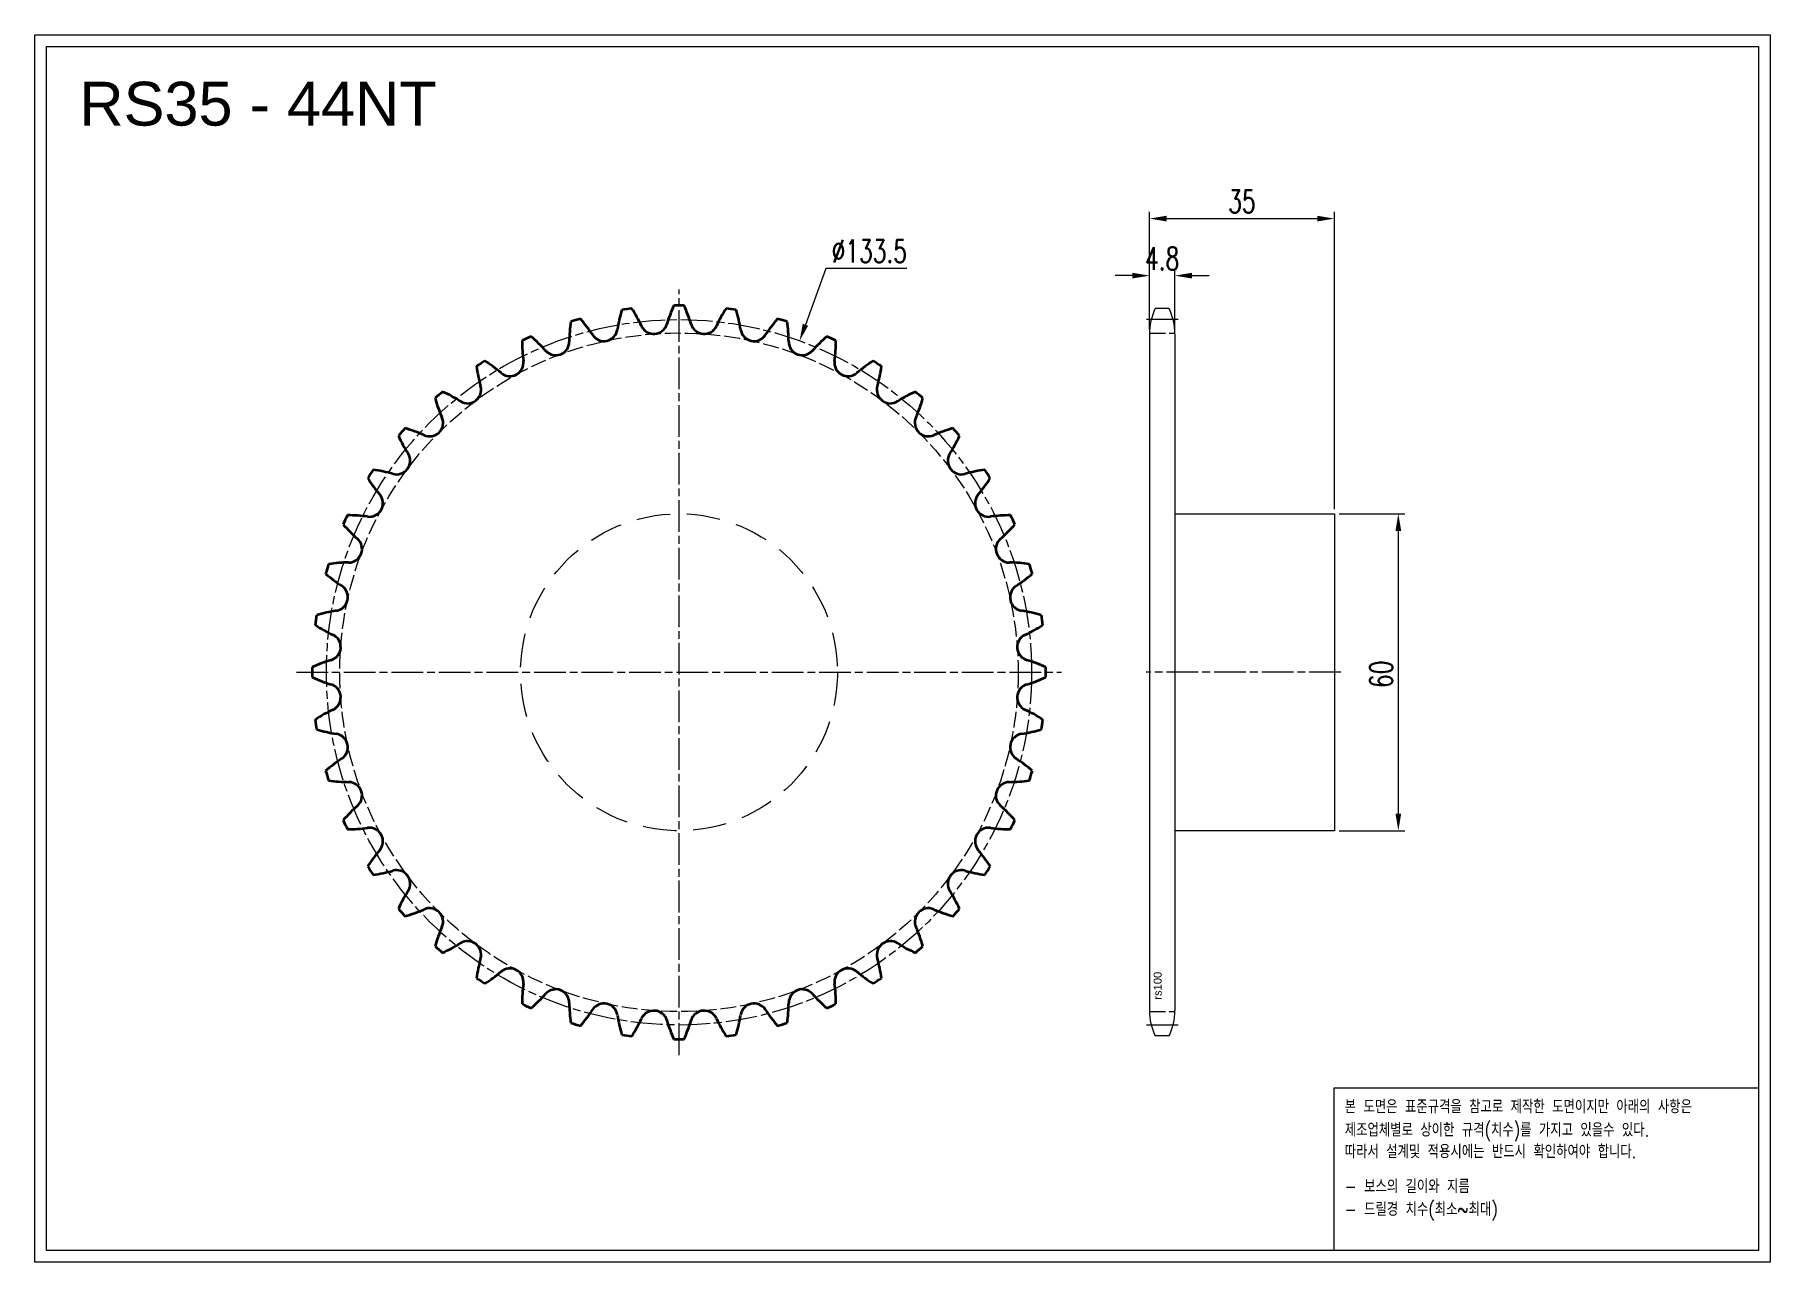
# Model space of a CAD drawing. Header units: millimetres. Extents: x -43402 to -43074, y 1733 to 1966.
import ezdxf

# ---------------------------------------------------------------- set-up
doc = ezdxf.new("R2010")
doc.units = ezdxf.units.MM
for name, pattern in [('AM_ISO02W050', [7.5, 6, -1.5]), ('AM_ISO02W050x2', [3.75, 3, -0.75]), ('AM_ISO08W050', [18, 12, -1.5, 3, -1.5]), ('AM_ISO08W050x2', [9, 6, -0.75, 1.5, -0.75]), ('HIDDEN', [9.525, 6.35, -3.175])]:
    doc.linetypes.add(name, pattern=pattern)
for name, color, linetype, lineweight in [('AM_0N', 7, 'Continuous', 50), ('AM_3N', 6, 'AM_ISO02W050', 25), ('AM_7', 4, 'AM_ISO08W050', 25), ('AM_7N', 4, 'AM_ISO08W050', 25)]:
    doc.layers.add(name, color=color, linetype=linetype, lineweight=lineweight)
doc.layers.add('HL', color=2, linetype='HIDDEN')
doc.layers.add('S-DIM', color=7, linetype='Continuous')
doc.styles.add('HAN', font='ROMANS.shx', dxfattribs={"width": 0.7, "bigfont": 'whgtxt.shx'})
doc.styles.add('HSG', font='SIMPLEX.shx', dxfattribs={"width": 0.7, "bigfont": 'HSG.shx'})
doc.styles.get("Standard").update_dxf_attribs({"font": 'arial.ttf'})
doc.dimstyles.new('APP8', dxfattribs={"dimscale": 1.8, "dimtxt": 2.4, "dimasz": 1.8, "dimexe": 0.7, "dimexo": 0.5, "dimgap": 0.6, "dimtad": 1, "dimtoh": 1, "dimdec": 1, "dimrnd": 0.01, "dimzin": 9, "dimdsep": 46, "dimtxsty": 'HSG', "dimcen": 0, "dimclrd": 1, "dimclre": 1, "dimclrt": 256, "dimazin": 2, "dimtp": 1, "dimtm": 1, "dimtfac": 0.5, "dimtdec": 1, "dimtofl": 0, "dimtmove": 0, "dimatfit": 3, "dimfxl": 0, "dimtvp": 1, "dimtolj": 2, "dimlwd": -1, "dimlwe": -1, "dimarcsym": 0})

# ---------------------------------------------------------------- blocks, each defined once
blk = doc.blocks.new('*D1')
at = {"layer": 'Defpoints', "color": 0, "transparency": 16777216}
for p in [(-43156.25, 1874.92), (-43156.25, 1814.92), (-43144.14, 1814.92)]:
    blk.add_point(p, dxfattribs=at)
at = {"layer": 'S-DIM', "color": 1, "transparency": 16777216}
for p, q in [((-43155.35, 1874.92), (-43142.88, 1874.92)), ((-43144.14, 1871.68), (-43144.14, 1818.16)), ((-43155.35, 1814.92), (-43142.88, 1814.92))]:
    blk.add_line(p, q, dxfattribs=at)
for points in [[(-43144.68, 1871.68), (-43143.6, 1871.68), (-43144.14, 1874.92)], [(-43144.68, 1818.16), (-43143.6, 1818.16), (-43144.14, 1814.92)]]:
    blk.add_solid(points, dxfattribs=at)
at = {"layer": 'S-DIM', "transparency": 16777216, "insert": (-43147.38, 1844.54), "char_height": 4.32, "attachment_point": 5, "rotation": 90, "style": 'HSG'}
blk.add_mtext('\\A2;60', dxfattribs=at)
blk = doc.blocks.new('*D2')
at = {"layer": 'Defpoints', "color": 0, "transparency": 16777216}
for p in [(-43186.45, 1919.99), (-43191.25, 1908.96), (-43186.45, 1908.96)]:
    blk.add_point(p, dxfattribs=at)
at = {"layer": 'S-DIM', "color": 1, "transparency": 16777216}
for p, q in [((-43194.49, 1919.99), (-43197.73, 1919.99)), ((-43191.25, 1909.86), (-43191.25, 1921.25)), ((-43186.45, 1909.86), (-43186.45, 1921.25)), ((-43183.21, 1919.99), (-43179.97, 1919.99))]:
    blk.add_line(p, q, dxfattribs=at)
for points in [[(-43194.49, 1920.53), (-43194.49, 1919.45), (-43191.25, 1919.99)], [(-43183.21, 1920.53), (-43183.21, 1919.45), (-43186.45, 1919.99)]]:
    blk.add_solid(points, dxfattribs=at)
at = {"layer": 'S-DIM', "transparency": 16777216, "insert": (-43188.85, 1923.23), "char_height": 4.32, "attachment_point": 5, "style": 'HSG'}
blk.add_mtext('\\A2;4.8', dxfattribs=at)
blk = doc.blocks.new('*D3')
at = {"layer": 'Defpoints', "color": 0, "transparency": 16777216}
for p in [(-43156.25, 1930.79), (-43191.25, 1908.96), (-43156.25, 1874.92)]:
    blk.add_point(p, dxfattribs=at)
at = {"layer": 'S-DIM', "color": 1, "transparency": 16777216}
for p, q in [((-43191.25, 1909.86), (-43191.25, 1932.05)), ((-43188.01, 1930.79), (-43159.49, 1930.79)), ((-43156.25, 1875.82), (-43156.25, 1932.05))]:
    blk.add_line(p, q, dxfattribs=at)
for points in [[(-43188.01, 1931.33), (-43188.01, 1930.25), (-43191.25, 1930.79)], [(-43159.49, 1931.33), (-43159.49, 1930.25), (-43156.25, 1930.79)]]:
    blk.add_solid(points, dxfattribs=at)
at = {"layer": 'S-DIM', "transparency": 16777216, "insert": (-43173.75, 1934.03), "char_height": 4.32, "attachment_point": 5, "style": 'HSG'}
blk.add_mtext('\\A2;35', dxfattribs=at)
blk = doc.blocks.new('*D4')
at = {"layer": 'Defpoints', "color": 0, "transparency": 16777216}
for p in [(-43257.5, 1907.65), (-43303.17, 1782.19)]:
    blk.add_point(p, dxfattribs=at)
at = {"layer": 'S-DIM', "color": 1, "transparency": 16777216}
for p, q in [((-43252.5, 1921.37), (-43256.39, 1910.7)), ((-43237.17, 1921.37), (-43252.5, 1921.37))]:
    blk.add_line(p, q, dxfattribs=at)
blk.add_solid([(-43256.9, 1910.88), (-43255.88, 1910.51), (-43257.5, 1907.65)], dxfattribs=at)
at = {"layer": 'S-DIM', "transparency": 16777216, "insert": (-43244.3, 1924.61), "char_height": 4.32, "attachment_point": 5, "style": 'HSG'}
blk.add_mtext('\\A2;∅133.5', dxfattribs=at)
blk = doc.blocks.new('notice1')
at = {"color": 4}
blk.add_lwpolyline([(-22142.12, 1735.9), (-22053.8, 1735.9), (-22053.8, 1702.07), (-22142.12, 1702.07)], close=True, dxfattribs=at)
at = {"color": 4, "style": 'HAN', "width": 0.8}
for s, p in [('본 도면은 표준규격을 참고로 제작한 도면이지만 아래의 사항은', (-22139.9, 1730.62)), ('제조업체별로 상이한 규격(치수)를 가지고 있을수 있다.', (-22139.9, 1725.78)), ('따라서 설계및 적용시에는 반드시 확인하여야 합니다.', (-22139.9, 1721.28)), ('- 보스의 길이와 지름', (-22139.9, 1714.03)), ('- 드릴경 치수(최소~최대)', (-22139.9, 1709.27))]:
    blk.add_text(s, height=2.7949, dxfattribs=at).set_placement(p)

msp = doc.modelspace()

# ---------------------------------------------------------------- linework, layer by layer
for p, q in [((-43187.52, 1913.76), (-43190.18, 1913.76)), ((-43191.25, 1908.96), (-43191.25, 1780.89)), ((-43186.45, 1908.96), (-43186.45, 1780.89)), ((-43187.52, 1776.09), (-43190.18, 1776.09))]:
    msp.add_line(p, q)
for points in [[(-43402.31, 1965.59), (-43073.72, 1965.59), (-43073.72, 1733.25), (-43402.31, 1733.25)], [(-43400.1, 1963.38), (-43075.93, 1963.38), (-43075.93, 1735.47), (-43400.1, 1735.47)]]:
    msp.add_lwpolyline(points, close=True)
msp.add_lwpolyline([(-43186.45, 1874.92), (-43156.25, 1874.92), (-43156.25, 1814.92), (-43186.45, 1814.92)])
for centre, start, end in [((-43179.95, 1908.96), 154.8633, 180), ((-43197.75, 1908.96), 0, 25.1367), ((-43179.95, 1780.89), 180, 205.1367), ((-43197.75, 1780.89), 334.8633, 0)]:
    msp.add_arc(centre, 11.3, start, end)
at = {"layer": 'AM_0N'}
for centre, radius, start, end in [((-43264.28, 1905.53), 28.04, 163.4328, 171.25), ((-43280.33, 1844.92), 69.45, 97.398, 98.9657), ((-43312.81, 1898.55), 28.04, 25.1136, 32.9308), ((-43255.82, 1902.62), 28.04, 155.251, 163.0682), ((-43280.33, 1844.92), 69.45, 89.2161, 90.7839), ((-43304.85, 1902.62), 28.04, 16.9318, 24.749), ((-43247.86, 1898.55), 28.04, 147.0692, 154.8864), ((-43280.33, 1844.92), 69.45, 81.0343, 82.602), ((-43296.39, 1905.53), 28.04, 8.75, 16.5672), ((-43273.07, 1907.19), 28.04, 171.6146, 179.4318), ((-43280.33, 1844.92), 69.45, 105.5798, 107.1475), ((-43320.11, 1893.38), 28.04, 33.2955, 41.1126), ((-43294.53, 1910.18), 2.57, 213.2955, 351.25), ((-43285.1, 1911.54), 2.57, 205.1136, 343.0682), ((-43275.57, 1911.54), 2.57, 196.9318, 334.8864), ((-43266.14, 1910.18), 2.57, 188.75, 326.7045), ((-43240.55, 1893.38), 28.04, 138.8874, 146.7045), ((-43280.33, 1844.92), 69.45, 72.8525, 74.4202), ((-43287.6, 1907.19), 28.04, 0.5682, 8.3854), ((-43280.33, 1844.92), 69.45, 113.7616, 115.3293), ((-43282, 1907.59), 28.04, 179.7964, 187.6136), ((-43326.6, 1887.22), 28.04, 41.4773, 49.2945), ((-43303.67, 1907.5), 2.57, 221.4773, 359.4318), ((-43256.99, 1907.5), 2.57, 180.5682, 318.5227), ((-43234.06, 1887.22), 28.04, 130.7055, 138.5227), ((-43280.33, 1844.92), 69.45, 64.6707, 66.2384), ((-43278.66, 1907.59), 28.04, 352.3864, 0.2036), ((-43280.33, 1844.92), 69.45, 121.9434, 123.5111), ((-43290.9, 1906.72), 28.04, 187.9783, 195.7955), ((-43332.15, 1880.21), 28.04, 49.6591, 57.4763), ((-43312.34, 1903.54), 2.57, 229.6591, 7.6136), ((-43248.33, 1903.54), 2.57, 172.3864, 310.3409), ((-43228.51, 1880.21), 28.04, 122.5237, 130.3409), ((-43280.33, 1844.92), 69.45, 56.4889, 58.0566), ((-43269.76, 1906.72), 28.04, 344.2045, 352.0217), ((-43280.33, 1844.92), 69.45, 130.1252, 131.6929), ((-43299.59, 1904.58), 28.04, 196.1601, 203.9773), ((-43336.65, 1872.48), 28.04, 57.8409, 65.6581), ((-43320.36, 1898.39), 2.57, 237.8409, 15.7955), ((-43240.31, 1898.39), 2.57, 164.2045, 302.1591), ((-43224.02, 1872.48), 28.04, 114.3419, 122.1591), ((-43280.33, 1844.92), 69.45, 48.3071, 49.8748), ((-43261.08, 1904.58), 28.04, 336.0227, 343.8399), ((-43327.56, 1892.15), 2.57, 246.0227, 23.9773), ((-43233.11, 1892.15), 2.57, 156.0227, 293.9773), ((-43280.33, 1844.92), 69.45, 138.3071, 139.8748), ((-43307.89, 1901.24), 28.04, 204.3419, 212.1591), ((-43339.99, 1864.18), 28.04, 66.0227, 73.8399), ((-43220.67, 1864.18), 28.04, 106.1601, 113.9773), ((-43252.78, 1901.24), 28.04, 327.8409, 335.6581), ((-43280.33, 1844.92), 69.45, 40.1252, 41.6929), ((-43333.8, 1884.95), 2.57, 254.2045, 32.1591), ((-43226.87, 1884.95), 2.57, 147.8409, 285.7955), ((-43280.33, 1844.92), 69.45, 146.4889, 148.0566), ((-43342.13, 1855.49), 28.04, 74.2045, 82.0217), ((-43218.54, 1855.49), 28.04, 97.9783, 105.7955), ((-43280.33, 1844.92), 69.45, 31.9434, 33.5111), ((-43315.62, 1896.74), 28.04, 212.5237, 220.3409), ((-43245.05, 1896.74), 28.04, 319.6591, 327.4763), ((-43338.95, 1876.93), 2.57, 262.3864, 40.3409), ((-43221.72, 1876.93), 2.57, 139.6591, 277.6136), ((-43280.33, 1844.92), 69.45, 154.6707, 156.2384), ((-43343, 1846.59), 28.04, 82.3864, 90.2036), ((-43217.66, 1846.59), 28.04, 89.7964, 97.6136), ((-43280.33, 1844.92), 69.45, 23.7616, 25.3293), ((-43322.63, 1891.19), 28.04, 220.7055, 228.5227), ((-43342.91, 1868.26), 2.57, 270.5682, 48.5227), ((-43217.76, 1868.26), 2.57, 131.4773, 269.4318), ((-43238.03, 1891.19), 28.04, 311.4773, 319.2945), ((-43280.33, 1844.92), 69.45, 162.8525, 164.4202), ((-43328.79, 1884.7), 28.04, 228.8874, 236.7045), ((-43342.6, 1837.66), 28.04, 90.5682, 98.3854), ((-43218.06, 1837.66), 28.04, 81.6146, 89.4318), ((-43231.88, 1884.7), 28.04, 303.2955, 311.1126), ((-43280.33, 1844.92), 69.45, 15.5798, 17.1475), ((-43345.59, 1859.12), 2.57, 278.75, 56.7045), ((-43215.08, 1859.12), 2.57, 123.2955, 261.25), ((-43340.93, 1828.87), 28.04, 98.75, 106.5672), ((-43219.73, 1828.87), 28.04, 73.4328, 81.25), ((-43280.33, 1844.92), 69.45, 171.0343, 172.602), ((-43333.96, 1877.4), 28.04, 237.0692, 244.8864), ((-43226.71, 1877.4), 28.04, 295.1136, 302.9308), ((-43280.33, 1844.92), 69.45, 7.398, 8.9657), ((-43346.95, 1849.69), 2.57, 286.9318, 64.8864), ((-43213.72, 1849.69), 2.57, 115.1136, 253.0682), ((-43338.03, 1820.41), 28.04, 106.9318, 114.749), ((-43222.63, 1820.41), 28.04, 65.251, 73.0682), ((-43280.33, 1844.92), 69.45, 179.2161, 180.7839), ((-43338.03, 1869.44), 28.04, 245.251, 253.0682), ((-43222.63, 1869.44), 28.04, 286.9318, 294.749), ((-43280.33, 1844.92), 69.45, 359.2161, 0.7839), ((-43346.95, 1840.16), 2.57, 295.1136, 73.0682), ((-43213.72, 1840.16), 2.57, 106.9318, 244.8864), ((-43333.96, 1812.45), 28.04, 115.1136, 122.9308), ((-43226.71, 1812.45), 28.04, 57.0692, 64.8864), ((-43280.33, 1844.92), 69.45, 187.398, 188.9657), ((-43340.93, 1860.98), 28.04, 253.4328, 261.25), ((-43219.73, 1860.98), 28.04, 278.75, 286.5672), ((-43280.33, 1844.92), 69.45, 351.0343, 352.602), ((-43345.59, 1830.73), 2.57, 303.2955, 81.25), ((-43215.08, 1830.73), 2.57, 98.75, 236.7045), ((-43328.79, 1805.14), 28.04, 123.2955, 131.1126), ((-43231.88, 1805.14), 28.04, 48.8874, 56.7045), ((-43280.33, 1844.92), 69.45, 195.5798, 197.1475), ((-43342.6, 1852.19), 28.04, 261.6146, 269.4318), ((-43342.91, 1821.58), 2.57, 311.4773, 89.4318), ((-43217.76, 1821.58), 2.57, 90.5682, 228.5227), ((-43218.06, 1852.19), 28.04, 270.5682, 278.3854), ((-43280.33, 1844.92), 69.45, 342.8525, 344.4202), ((-43322.63, 1798.65), 28.04, 131.4773, 139.2945), ((-43238.03, 1798.65), 28.04, 40.7055, 48.5227), ((-43280.33, 1844.92), 69.45, 203.7616, 205.3293), ((-43343, 1843.25), 28.04, 269.7964, 277.6136), ((-43338.95, 1812.92), 2.57, 319.6591, 97.6136), ((-43221.72, 1812.92), 2.57, 82.3864, 220.3409), ((-43217.66, 1843.25), 28.04, 262.3864, 270.2036), ((-43280.33, 1844.92), 69.45, 334.6707, 336.2384), ((-43315.62, 1793.1), 28.04, 139.6591, 147.4763), ((-43245.05, 1793.1), 28.04, 32.5237, 40.3409), ((-43280.33, 1844.92), 69.45, 211.9434, 213.5111), ((-43342.13, 1834.35), 28.04, 277.9783, 285.7955), ((-43333.8, 1804.9), 2.57, 327.8409, 105.7955), ((-43226.87, 1804.9), 2.57, 74.2045, 212.1591), ((-43218.54, 1834.35), 28.04, 254.2045, 262.0217), ((-43280.33, 1844.92), 69.45, 326.4889, 328.0566), ((-43307.89, 1788.61), 28.04, 147.8409, 155.6581), ((-43252.78, 1788.61), 28.04, 24.3419, 32.1591), ((-43280.33, 1844.92), 69.45, 220.1252, 221.6929), ((-43339.99, 1825.67), 28.04, 286.1601, 293.9773), ((-43327.56, 1797.7), 2.57, 336.0227, 113.9773), ((-43233.11, 1797.7), 2.57, 66.0227, 203.9773), ((-43220.67, 1825.67), 28.04, 246.0227, 253.8399), ((-43280.33, 1844.92), 69.45, 318.3071, 319.8748), ((-43299.59, 1785.26), 28.04, 156.0227, 163.8399), ((-43261.08, 1785.26), 28.04, 16.1601, 23.9773), ((-43280.33, 1844.92), 69.45, 228.3071, 229.8748), ((-43336.65, 1817.37), 28.04, 294.3419, 302.1591), ((-43320.36, 1791.46), 2.57, 344.2045, 122.1591), ((-43240.31, 1791.46), 2.57, 57.8409, 195.7955), ((-43224.02, 1817.37), 28.04, 237.8409, 245.6581), ((-43280.33, 1844.92), 69.45, 310.1252, 311.6929), ((-43290.9, 1783.13), 28.04, 164.2045, 172.0217), ((-43332.15, 1809.64), 28.04, 302.5237, 310.3409), ((-43312.34, 1786.31), 2.57, 352.3864, 130.3409), ((-43248.33, 1786.31), 2.57, 49.6591, 187.6136), ((-43228.51, 1809.64), 28.04, 229.6591, 237.4763), ((-43269.76, 1783.13), 28.04, 7.9783, 15.7955), ((-43280.33, 1844.92), 69.45, 236.4889, 238.0566), ((-43282, 1782.25), 28.04, 172.3864, 180.2036), ((-43303.67, 1782.35), 2.57, 0.5682, 138.5227), ((-43256.99, 1782.35), 2.57, 41.4773, 179.4318), ((-43278.66, 1782.25), 28.04, 359.7964, 7.6136), ((-43280.33, 1844.92), 69.45, 301.9434, 303.5111), ((-43280.33, 1844.92), 69.45, 244.6707, 246.2384), ((-43326.6, 1802.62), 28.04, 310.7055, 318.5227), ((-43273.07, 1782.65), 28.04, 180.5682, 188.3854), ((-43320.11, 1796.47), 28.04, 318.8874, 326.7045), ((-43294.53, 1779.67), 2.57, 8.75, 146.7045), ((-43266.14, 1779.67), 2.57, 33.2955, 171.25), ((-43240.55, 1796.47), 28.04, 213.2955, 221.1126), ((-43287.6, 1782.65), 28.04, 351.6146, 359.4318), ((-43234.06, 1802.62), 28.04, 221.4773, 229.2945), ((-43280.33, 1844.92), 69.45, 293.7616, 295.3293), ((-43280.33, 1844.92), 69.45, 252.8525, 254.4202), ((-43264.28, 1784.32), 28.04, 188.75, 196.5672), ((-43312.81, 1791.3), 28.04, 327.0692, 334.8864), ((-43285.1, 1778.31), 2.57, 16.9318, 154.8864), ((-43255.82, 1787.22), 28.04, 196.9318, 204.749), ((-43304.85, 1787.22), 28.04, 335.251, 343.0682), ((-43275.57, 1778.31), 2.57, 25.1136, 163.0682), ((-43247.86, 1791.3), 28.04, 205.1136, 212.9308), ((-43296.39, 1784.32), 28.04, 343.4328, 351.25), ((-43280.33, 1844.92), 69.45, 285.5798, 287.1475), ((-43280.33, 1844.92), 69.45, 261.0343, 262.602), ((-43280.33, 1844.92), 69.45, 269.2161, 270.7839), ((-43280.33, 1844.92), 69.45, 277.398, 278.9657)]:
    msp.add_arc(centre, radius, start, end, dxfattribs=at)
at = {"layer": 'AM_3N', "linetype": 'AM_ISO02W050x2'}
for p, q in [((-43191.25, 1909.12), (-43186.46, 1909.12)), ((-43191.25, 1780.73), (-43186.46, 1780.73))]:
    msp.add_line(p, q, dxfattribs=at)
msp.add_circle((-43280.33, 1844.92), 64.22, dxfattribs=at)
at = {"layer": 'AM_7', "linetype": 'AM_ISO08W050x2'}
for p, q in [((-43185.8, 1911.68), (-43191.91, 1911.68)), ((-43155.01, 1844.92), (-43191.91, 1844.92)), ((-43185.8, 1778.16), (-43191.91, 1778.16))]:
    msp.add_line(p, q, dxfattribs=at)
msp.add_circle((-43280.33, 1844.92), 66.76, dxfattribs=at)
at = {"layer": 'AM_7N', "linetype": 'AM_ISO08W050x2'}
for p, q in [((-43280.33, 1772.48), (-43280.33, 1917.37)), ((-43352.78, 1844.92), (-43207.89, 1844.92))]:
    msp.add_line(p, q, dxfattribs=at)
at = {"layer": 'HL'}
msp.add_circle((-43280.33, 1844.92), 30, dxfattribs=at)

# ---------------------------------------------------------------- block references
at = {"xscale": 0.9099999999999999, "yscale": 0.9099999999999999, "zscale": 0.9099999999999999}
msp.add_blockref('notice1', (-23006.98, 186.58), dxfattribs=at)

# ---------------------------------------------------------------- texts
msp.add_text('RS35 - 44NT', height=8.2979).set_placement((-43393.85, 1948.39))
at = {"insert": (-43190.47, 1782.95), "char_height": 1.512, "width": 6.5009, "attachment_point": 1, "rotation": 90}
msp.add_mtext('rs100', dxfattribs=at)

# ---------------------------------------------------------------- dimensions: what is measured, and where the dimension line sits
at = {"layer": 'S-DIM'}
dim = msp.add_linear_dim(base=(-43156.25, 1930.79), p1=(-43191.25, 1908.96), p2=(-43156.25, 1874.92), dimstyle='APP8', dxfattribs=at)
dim.commit()
dim.dimension.update_dxf_attribs({"geometry": '*D3', "text_midpoint": (-43173.75, 1934.03)})
dim = msp.add_diameter_dim_2p(p1=(-43303.17, 1782.19), p2=(-43257.5, 1907.65), dimstyle='APP8', dxfattribs=at)
dim.commit()
dim.dimension.update_dxf_attribs({"geometry": '*D4', "text_midpoint": (-43244.3, 1921.37), "dimtype": 131})
dim = msp.add_linear_dim(base=(-43186.45, 1919.99), p1=(-43191.25, 1908.96), p2=(-43186.45, 1908.96), dimstyle='APP8', dxfattribs=at)
dim.commit()
dim.dimension.update_dxf_attribs({"geometry": '*D2', "text_midpoint": (-43188.85, 1919.99), "dimtype": 128})
dim = msp.add_linear_dim(base=(-43144.14, 1814.92), p1=(-43156.25, 1874.92), p2=(-43156.25, 1814.92), angle=90, dimstyle='APP8', dxfattribs=at)
dim.commit()
dim.dimension.update_dxf_attribs({"geometry": '*D1', "text_midpoint": (-43144.14, 1844.54), "dimtype": 128})

doc.saveas('drawing.dxf')
